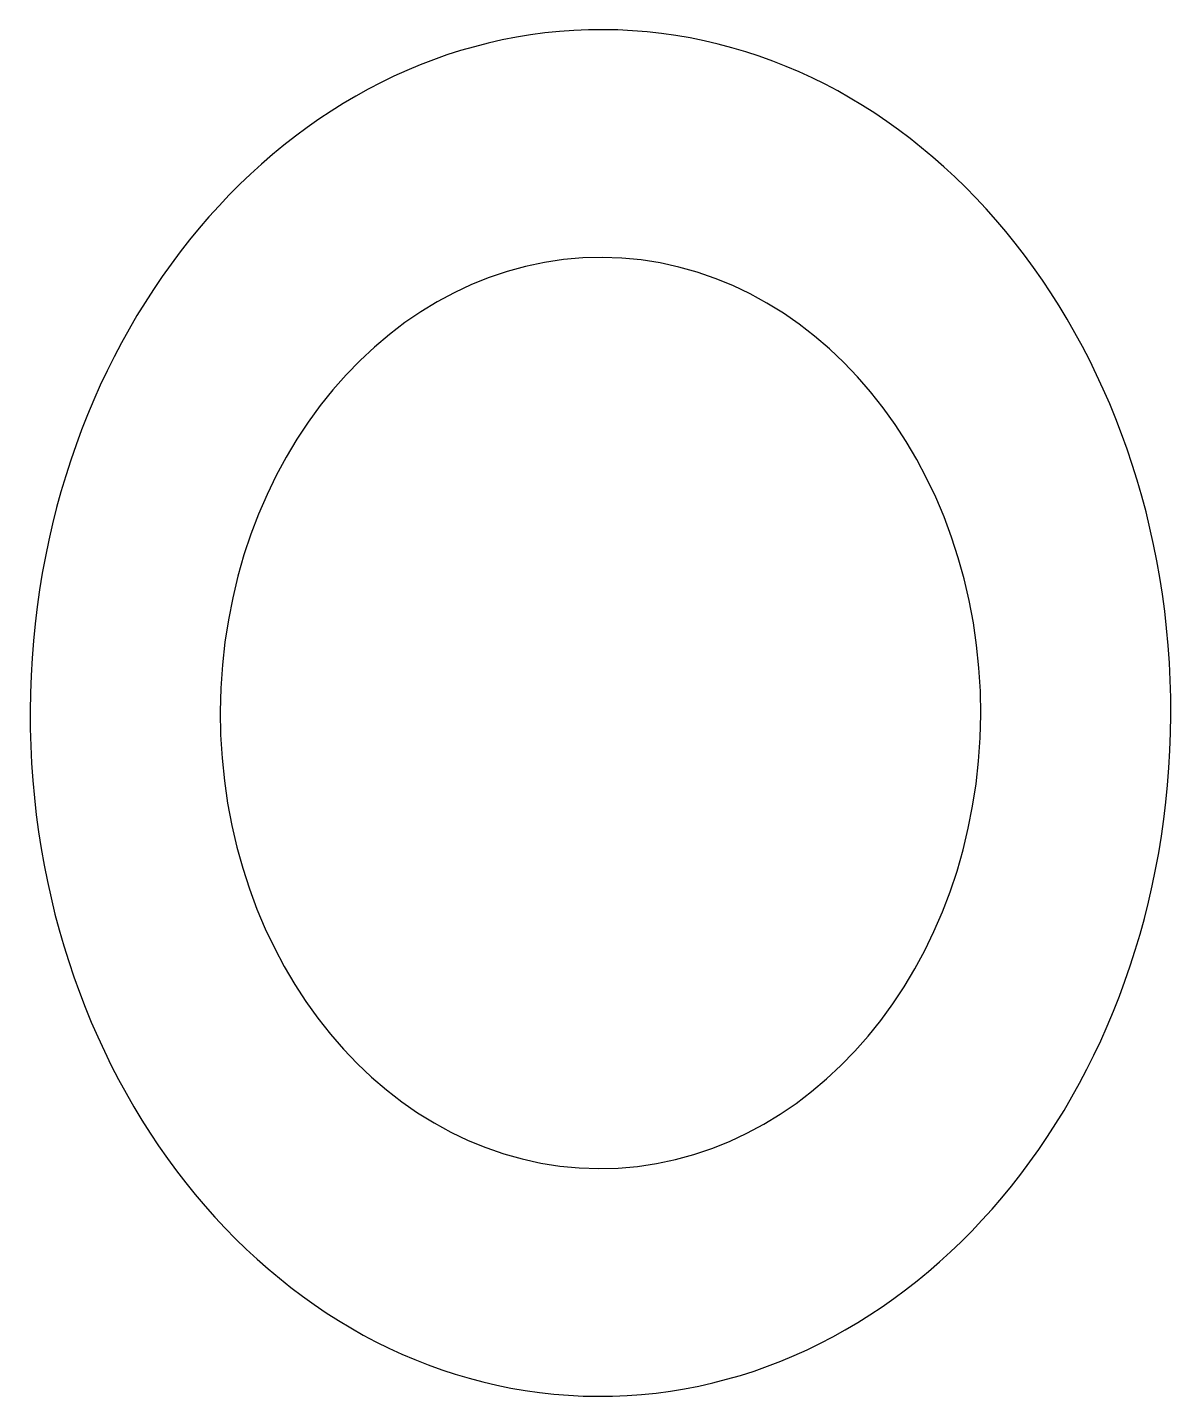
# Model space of a CAD drawing. Header units: metres. Extents: x -228 to 369, y -174 to 385.
# Drawn here: x 181.22 to 186.25, y -23.3 to -17.28 of the extents above; entities that cross this region are included whole.
import ezdxf

# ---------------------------------------------------------------- set-up
doc = ezdxf.new("R2010")
doc.units = ezdxf.units.M
doc.layers.add('020_cloi', color=5, linetype='Continuous')
doc.layers.add('BLC-CUI-S', color=7, linetype='Continuous')
doc.layers.add('102_demol', color=10, linetype='Continuous', lineweight=5)

# ---------------------------------------------------------------- blocks, each defined once
blk = doc.blocks.new('*E65')
at = {"layer": 'BLC-CUI-S', "color": 0, "ltscale": 0.5}
for radius in [0.03, 0.02]:
    blk.add_arc((-0.400722272773641, 0.299804924347459), radius, 0.0001118675900953, 5.1867584044e-05, dxfattribs=at)
blk = doc.blocks.new('R+1 Projet')
at = {"layer": '102_demol', "xscale": 83.50075504620216, "yscale": 100.0000000000016, "zscale": 83.50075504620216, "rotation": 179.7712203175564}
blk.add_blockref('*E65', (-12.9830678209836, -0.440787466456823), dxfattribs=at)

msp = doc.modelspace()

# ---------------------------------------------------------------- block references
at = {"layer": '020_cloi'}
msp.add_blockref('R+1 Projet', (163.3773952239437, 10.261591945601252), dxfattribs=at)

doc.saveas('drawing.dxf')
